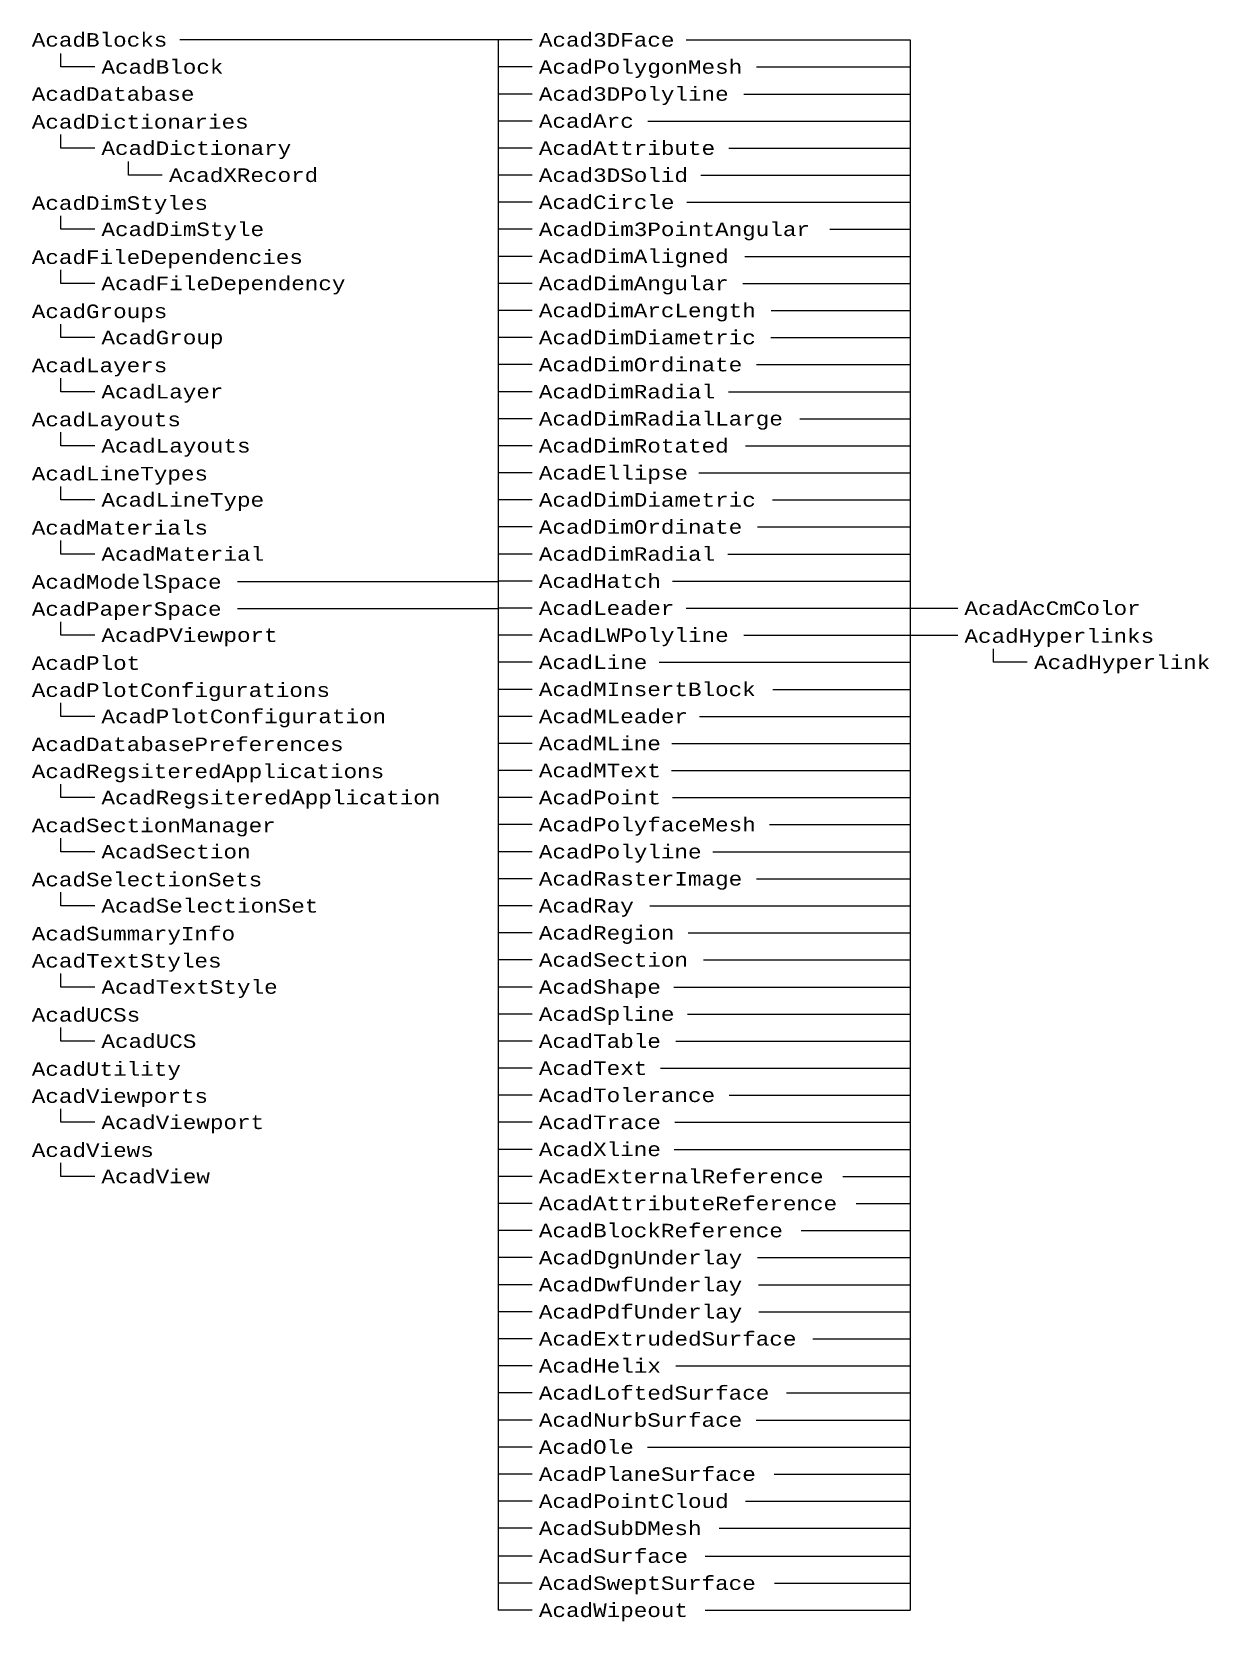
# Model space of a CAD drawing. Header units: inches. Extents: x 349 to 917, y -338 to 10.
# Drawn here: x 620.9 to 708, y -338 to -220.5 of the extents above; entities that cross this region are included whole.
import ezdxf

# ---------------------------------------------------------------- set-up
doc = ezdxf.new("R2010")
doc.units = ezdxf.units.IN
doc.header["$MEASUREMENT"] = 0
doc.styles.get("Standard").update_dxf_attribs({"font": 'cour.ttf'})

msp = doc.modelspace()

# ---------------------------------------------------------------- linework, layer by layer
for p, q in [((657.93, -221.11), (631.88, -221.11)), ((655.43, -221.11), (655.43, -337.17)), ((669.32, -221.11), (685.89, -221.11)), ((685.89, -221.11), (685.89, -337.17)), ((623.09, -223.11), (623.09, -222.11)), ((625.59, -223.11), (623.09, -223.11)), ((657.93, -223.11), (655.43, -223.11)), ((674.51, -223.11), (685.89, -223.11)), ((657.93, -225.11), (655.43, -225.11)), ((673.58, -225.11), (685.89, -225.11)), ((657.93, -227.11), (655.43, -227.11)), ((666.48, -227.11), (685.89, -227.11)), ((623.09, -229.11), (623.09, -228.11)), ((625.59, -229.11), (623.09, -229.11)), ((628.09, -231.11), (628.09, -230.11)), ((657.93, -229.11), (655.43, -229.11)), ((672.48, -229.11), (685.89, -229.11)), ((630.59, -231.11), (628.09, -231.11)), ((657.93, -231.11), (655.43, -231.11)), ((670.41, -231.11), (685.89, -231.11)), ((657.93, -233.11), (655.43, -233.11)), ((669.36, -233.11), (685.89, -233.11)), ((623.09, -235.11), (623.09, -234.11)), ((625.59, -235.11), (623.09, -235.11)), ((657.93, -235.11), (655.43, -235.11)), ((679.95, -235.11), (685.89, -235.11)), ((657.93, -237.11), (655.43, -237.11)), ((673.66, -237.11), (685.89, -237.11)), ((623.09, -239.11), (623.09, -238.11)), ((625.59, -239.11), (623.09, -239.11)), ((657.93, -239.11), (655.43, -239.11)), ((673.5, -239.11), (685.89, -239.11)), ((657.93, -241.11), (655.43, -241.11)), ((675.61, -241.11), (685.89, -241.11)), ((623.09, -243.11), (623.09, -242.11)), ((625.59, -243.11), (623.09, -243.11)), ((657.93, -243.11), (655.43, -243.11)), ((675.57, -243.11), (685.89, -243.11)), ((657.93, -245.11), (655.43, -245.11)), ((674.51, -245.11), (685.89, -245.11)), ((623.09, -247.11), (623.09, -246.11)), ((625.59, -247.11), (623.09, -247.11)), ((657.93, -247.11), (655.43, -247.11)), ((672.44, -247.11), (685.89, -247.11)), ((623.09, -251.11), (623.09, -250.11)), ((657.93, -249.11), (655.43, -249.11)), ((677.72, -249.11), (685.89, -249.11)), ((625.59, -251.11), (623.09, -251.11)), ((657.93, -251.11), (655.43, -251.11)), ((673.7, -251.11), (685.89, -251.11)), ((657.93, -253.11), (655.43, -253.11)), ((670.25, -253.11), (685.89, -253.11)), ((623.09, -255.11), (623.09, -254.11)), ((625.59, -255.11), (623.09, -255.11)), ((657.93, -255.11), (655.43, -255.11)), ((675.69, -255.11), (685.89, -255.11)), ((657.93, -257.11), (655.43, -257.11)), ((674.59, -257.11), (685.89, -257.11)), ((623.09, -259.11), (623.09, -258.11)), ((625.59, -259.11), (623.09, -259.11)), ((657.93, -259.11), (655.43, -259.11)), ((672.4, -259.11), (685.89, -259.11)), ((655.43, -261.17), (636.15, -261.17)), ((657.93, -261.11), (655.43, -261.11)), ((668.3, -261.11), (685.89, -261.11)), ((657.93, -263.11), (655.43, -263.11)), ((669.32, -263.11), (689.39, -263.11)), ((623.09, -265.11), (623.09, -264.11)), ((655.43, -263.17), (636.15, -263.17)), ((625.59, -265.11), (623.09, -265.11)), ((657.93, -265.11), (655.43, -265.11)), ((673.58, -265.11), (689.39, -265.11)), ((692.04, -267.11), (692.04, -266.11)), ((657.93, -267.11), (655.43, -267.11)), ((667.33, -267.11), (685.89, -267.11)), ((694.54, -267.11), (692.04, -267.11)), ((623.09, -271.11), (623.09, -270.11)), ((657.93, -269.11), (655.43, -269.11)), ((675.73, -269.11), (685.89, -269.11)), ((625.59, -271.11), (623.09, -271.11)), ((657.93, -271.11), (655.43, -271.11)), ((670.31, -271.11), (685.89, -271.11)), ((657.93, -273.11), (655.43, -273.11)), ((668.25, -273.11), (685.89, -273.11)), ((657.93, -275.11), (655.43, -275.11)), ((668.23, -275.11), (685.89, -275.11)), ((623.09, -277.11), (623.09, -276.11)), ((625.59, -277.11), (623.09, -277.11)), ((657.93, -277.11), (655.43, -277.11)), ((668.3, -277.11), (685.89, -277.11)), ((657.93, -279.11), (655.43, -279.11)), ((675.49, -279.11), (685.89, -279.11)), ((623.09, -281.11), (623.09, -280.11)), ((625.59, -281.11), (623.09, -281.11)), ((657.93, -281.11), (655.43, -281.11)), ((671.3, -281.11), (685.89, -281.11)), ((623.09, -285.11), (623.09, -284.11)), ((657.93, -283.11), (655.43, -283.11)), ((674.52, -283.11), (685.89, -283.11)), ((625.59, -285.11), (623.09, -285.11)), ((657.93, -285.11), (655.43, -285.11)), ((666.63, -285.11), (685.89, -285.11)), ((657.93, -287.11), (655.43, -287.11)), ((669.46, -287.11), (685.89, -287.11)), ((623.09, -291.11), (623.09, -290.11)), ((657.93, -289.11), (655.43, -289.11)), ((670.59, -289.11), (685.89, -289.11)), ((625.59, -291.11), (623.09, -291.11)), ((657.93, -291.11), (655.43, -291.11)), ((668.4, -291.11), (685.89, -291.11)), ((657.93, -293.11), (655.43, -293.11)), ((669.41, -293.11), (685.89, -293.11)), ((623.09, -295.11), (623.09, -294.11)), ((625.59, -295.11), (623.09, -295.11)), ((657.93, -295.11), (655.43, -295.11)), ((668.56, -295.11), (685.89, -295.11)), ((657.93, -297.11), (655.43, -297.11)), ((667.42, -297.11), (685.89, -297.11)), ((657.93, -299.11), (655.43, -299.11)), ((672.5, -299.11), (685.89, -299.11)), ((623.09, -301.11), (623.09, -300.11)), ((625.59, -301.11), (623.09, -301.11)), ((657.93, -301.11), (655.43, -301.11)), ((668.48, -301.11), (685.89, -301.11)), ((623.09, -305.11), (623.09, -304.11)), ((657.93, -303.11), (655.43, -303.11)), ((668.44, -303.11), (685.89, -303.11)), ((625.59, -305.11), (623.09, -305.11)), ((657.93, -305.11), (655.43, -305.11)), ((680.91, -305.11), (685.89, -305.11)), ((657.93, -307.11), (655.43, -307.11)), ((681.89, -307.11), (685.89, -307.11)), ((657.93, -309.11), (655.43, -309.11)), ((677.82, -309.11), (685.89, -309.11)), ((657.93, -311.11), (655.43, -311.11)), ((674.58, -311.11), (685.89, -311.11)), ((657.93, -313.11), (655.43, -313.11)), ((674.66, -313.11), (685.89, -313.11)), ((657.93, -315.11), (655.43, -315.11)), ((674.7, -315.11), (685.89, -315.11)), ((657.93, -317.11), (655.43, -317.11)), ((678.68, -317.11), (685.89, -317.11)), ((657.93, -319.11), (655.43, -319.11)), ((668.56, -319.11), (685.89, -319.11)), ((657.93, -321.11), (655.43, -321.11)), ((676.73, -321.11), (685.89, -321.11)), ((657.93, -323.11), (655.43, -323.11)), ((674.49, -323.11), (685.89, -323.11)), ((657.93, -325.11), (655.43, -325.11)), ((666.45, -325.11), (685.89, -325.11)), ((657.93, -327.11), (655.43, -327.11)), ((675.83, -327.11), (685.89, -327.11)), ((657.93, -329.11), (655.43, -329.11)), ((673.7, -329.11), (685.89, -329.11)), ((657.93, -331.11), (655.43, -331.11)), ((671.75, -331.11), (685.89, -331.11)), ((657.93, -333.17), (655.43, -333.17)), ((670.73, -333.17), (685.89, -333.17)), ((657.93, -335.17), (655.43, -335.17)), ((675.85, -335.17), (685.89, -335.17)), ((657.93, -337.17), (655.43, -337.17)), ((670.73, -337.17), (685.89, -337.17))]:
    msp.add_line(p, q)

# ---------------------------------------------------------------- texts
at = {"char_height": 1, "attachment_point": 1}
for s, insert in [('AcadBlocks', (620.94, -220.61)), ('Acad3DFace', (658.43, -220.61)), ('AcadBlock', (626.09, -222.61)), ('AcadPolygonMesh', (658.43, -222.61)), ('AcadDatabase', (620.94, -224.61)), ('Acad3DPolyline', (658.43, -224.61)), ('AcadDictionaries', (620.94, -226.67)), ('AcadArc', (658.43, -226.61)), ('AcadDictionary', (626.09, -228.61)), ('AcadAttribute', (658.43, -228.61)), ('AcadXRecord', (631.09, -230.61)), ('Acad3DSolid', (658.43, -230.61)), ('AcadDimStyles', (620.94, -232.67)), ('AcadCircle', (658.43, -232.61)), ('AcadDimStyle', (626.09, -234.61)), ('AcadDim3PointAngular', (658.43, -234.61)), ('AcadFileDependencies', (620.94, -236.67)), ('AcadDimAligned', (658.43, -236.61)), ('AcadFileDependency', (626.09, -238.61)), ('AcadDimAngular', (658.43, -238.61)), ('AcadGroups', (620.94, -240.67)), ('AcadDimArcLength', (658.43, -240.61)), ('AcadGroup', (626.09, -242.61)), ('AcadDimDiametric', (658.43, -242.61)), ('AcadLayers', (620.94, -244.67)), ('AcadDimOrdinate', (658.43, -244.61)), ('AcadLayer', (626.09, -246.61)), ('AcadDimRadial', (658.43, -246.61)), ('AcadLayouts', (620.94, -248.67)), ('AcadDimRadialLarge', (658.43, -248.61)), ('AcadLayouts', (626.09, -250.61)), ('AcadDimRotated', (658.43, -250.61)), ('AcadEllipse', (658.43, -252.61)), ('AcadLineTypes', (620.94, -252.67)), ('AcadLineType', (626.09, -254.61)), ('AcadDimDiametric', (658.43, -254.61)), ('AcadMaterials', (620.94, -256.67)), ('AcadDimOrdinate', (658.43, -256.61)), ('AcadMaterial', (626.09, -258.61)), ('AcadDimRadial', (658.43, -258.61)), ('AcadModelSpace', (620.94, -260.67)), ('AcadHatch', (658.43, -260.61)), ('AcadPaperSpace', (620.94, -262.67)), ('AcadLeader', (658.43, -262.61)), ('AcadAcCmColor', (689.89, -262.61)), ('AcadPViewport', (626.09, -264.61)), ('AcadLWPolyline', (658.43, -264.61)), ('AcadHyperlinks', (689.89, -264.67)), ('AcadPlot', (620.94, -266.67)), ('AcadLine', (658.43, -266.61)), ('AcadHyperlink', (695.04, -266.61)), ('AcadPlotConfigurations', (620.94, -268.67)), ('AcadMInsertBlock', (658.43, -268.61)), ('AcadPlotConfiguration', (626.09, -270.61)), ('AcadMLeader', (658.43, -270.61)), ('AcadMLine', (658.43, -272.61)), ('AcadDatabasePreferences', (620.94, -272.67)), ('AcadRegsiteredApplications', (620.94, -274.67)), ('AcadMText', (658.43, -274.61)), ('AcadRegsiteredApplication', (626.09, -276.61)), ('AcadPoint', (658.43, -276.61)), ('AcadSectionManager', (620.94, -278.67)), ('AcadPolyfaceMesh', (658.43, -278.61)), ('AcadSection', (626.09, -280.61)), ('AcadPolyline', (658.43, -280.61)), ('AcadSelectionSets', (620.94, -282.67)), ('AcadRasterImage', (658.43, -282.61)), ('AcadSelectionSet', (626.09, -284.61)), ('AcadRay', (658.43, -284.61)), ('AcadSummaryInfo', (620.94, -286.67)), ('AcadRegion', (658.43, -286.61)), ('AcadTextStyles', (620.94, -288.67)), ('AcadSection', (658.43, -288.61)), ('AcadTextStyle', (626.09, -290.61)), ('AcadShape', (658.43, -290.61)), ('AcadUCSs', (620.94, -292.67)), ('AcadSpline', (658.43, -292.61)), ('AcadUCS', (626.09, -294.61)), ('AcadTable', (658.43, -294.61)), ('AcadUtility', (620.94, -296.67)), ('AcadText', (658.43, -296.61)), ('AcadViewports', (620.94, -298.67)), ('AcadTolerance', (658.43, -298.61)), ('AcadViewport', (626.09, -300.61)), ('AcadTrace', (658.43, -300.61)), ('AcadViews', (620.94, -302.67)), ('AcadXline', (658.43, -302.61)), ('AcadView', (626.09, -304.61)), ('AcadExternalReference', (658.43, -304.61)), ('AcadAttributeReference', (658.43, -306.61)), ('AcadBlockReference', (658.43, -308.61)), ('AcadDgnUnderlay', (658.43, -310.61)), ('AcadDwfUnderlay', (658.43, -312.61)), ('AcadPdfUnderlay', (658.43, -314.61)), ('AcadExtrudedSurface', (658.43, -316.61)), ('AcadHelix', (658.43, -318.61)), ('AcadLoftedSurface', (658.43, -320.61)), ('AcadNurbSurface', (658.43, -322.61)), ('AcadOle', (658.43, -324.61)), ('AcadPlaneSurface', (658.43, -326.61)), ('AcadPointCloud', (658.43, -328.61)), ('AcadSubDMesh', (658.43, -330.61)), ('AcadSurface', (658.43, -332.67)), ('AcadSweptSurface', (658.43, -334.67)), ('AcadWipeout', (658.43, -336.67))]:
    msp.add_mtext_dynamic_manual_height_columns(s, width=14.8329, gutter_width=5, heights=[0], dxfattribs=dict(at, insert=insert))

doc.saveas('drawing.dxf')
